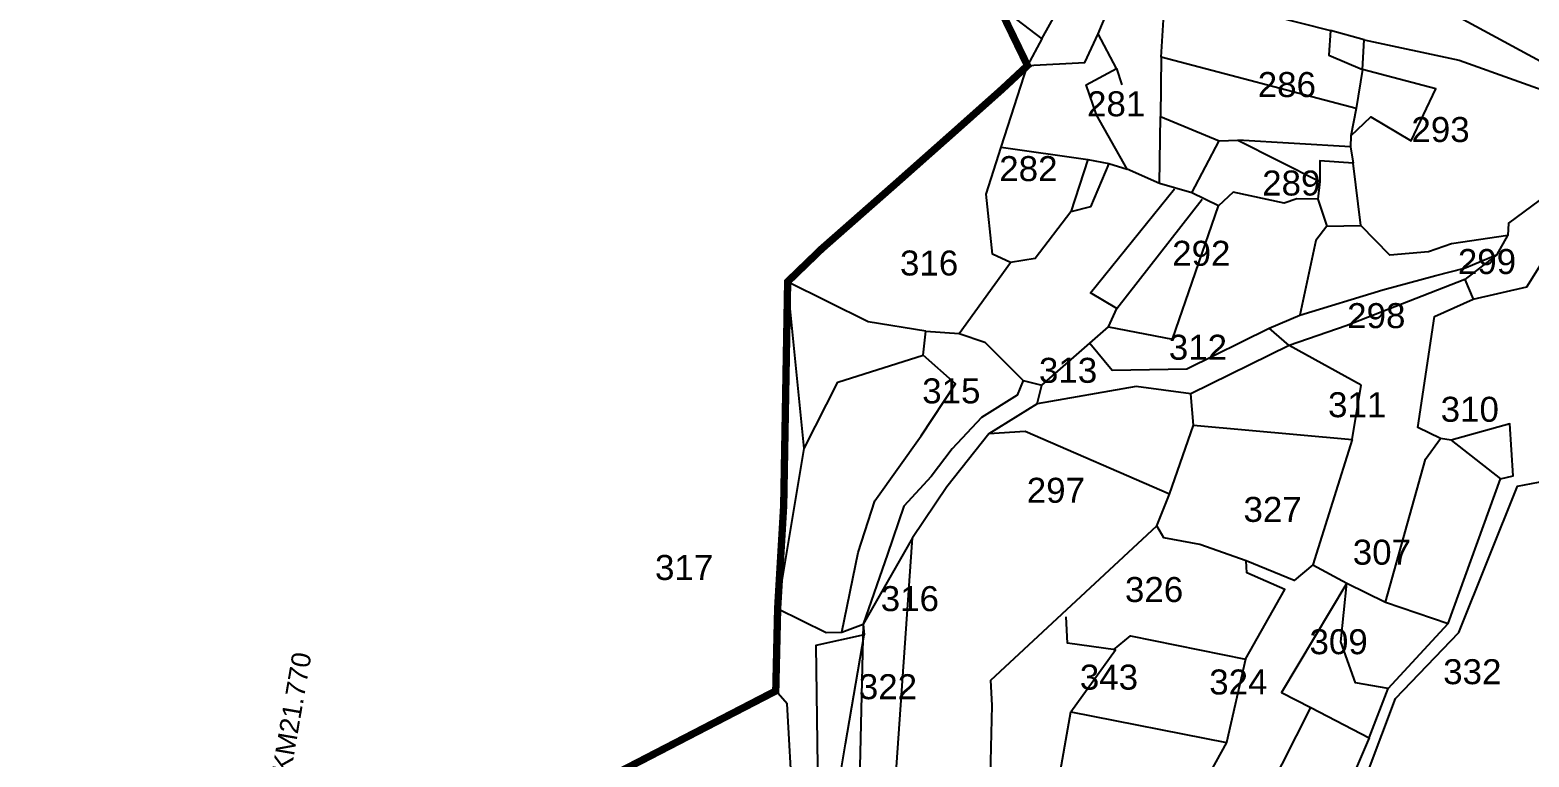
# Model space of a CAD drawing. Header units: inches. Extents: x 206944 to 214764, y 1611536 to 1620388.
# Drawn here: x 209710 to 210729, y 1615930 to 1616425 of the extents above; entities that cross this region are included whole.
import ezdxf
from ezdxf.enums import TextEntityAlignment as Align

# ---------------------------------------------------------------- set-up
doc = ezdxf.new("R2010")
doc.units = ezdxf.units.IN
doc.header["$LTSCALE"] = 15
doc.header["$MEASUREMENT"] = 0
for name, color, linetype in [('PLOT', 7, 'Continuous'), ('PLOT NO', 7, 'Continuous'), ('STRUCTURE', 5, 'Continuous'), ('VILLAGE BOUNDARY', 5, 'Continuous')]:
    doc.layers.add(name, color=color, linetype=linetype)
doc.styles.get("Standard").update_dxf_attribs({"font": 'arial.ttf'})

msp = doc.modelspace()

# ---------------------------------------------------------------- linework, layer by layer
at = {"layer": 'PLOT'}
for points in [[(210380.8, 1616432), (210397.9, 1616418.8), (210415.3, 1616450.3), (210456.1, 1616593.7), (210527.9, 1616827.7)], [(210617.2, 1616418.2), (210681.8, 1616404.3), (210763, 1616375.3), (210793.2, 1616373.7), (210884.5, 1616367.8), (210952.2, 1616362), (211028.1, 1616476.4)], [(210780.9, 1616397.9), (210742.6, 1616400.5), (210649.1, 1616451.2)], [(210388.2, 1616400.6), (210427.1, 1616402.6), (210436.3, 1616422.2), (210442.2, 1616436.2), (210481, 1616435.4), (210506.6, 1616435), (210553.8, 1616434.6), (210594.3, 1616424.5), (210593.2, 1616407.7), (210616, 1616397.9), (210611.7, 1616371.5), (210479, 1616406.3), (210481, 1616435.4)], [(210443.5, 1616333.9), (210456, 1616330.1), (210435.1, 1616367.1), (210428, 1616387.4), (210448.7, 1616398.6), (210436.3, 1616422.2)], [(210608.2, 1616352.7), (210621.7, 1616365.7), (210649.1, 1616349.4), (210665.9, 1616384.8), (210616, 1616397.9), (210617.2, 1616418.2), (210594.3, 1616424.5)], [(210397.9, 1616418.8), (210388.2, 1616400.6)], [(210341.8, 1616218.4), (210376.6, 1616266.6), (210364.3, 1616272.3), (210360.1, 1616313.1), (210370.4, 1616345), (210388.2, 1616400.6)], [(210479, 1616406.3), (210478.7, 1616365.9), (210518.5, 1616349.4), (210531.2, 1616349.8), (210587.1, 1616321.8), (210585.7, 1616309.7), (210571.3, 1616310), (210562.7, 1616307.1), (210528, 1616314.5), (210518.1, 1616305.2), (210500, 1616314), (210478, 1616320.3), (210478.7, 1616365.9)], [(210448.7, 1616398.6), (210452.3, 1616387.6)], [(210611.7, 1616371.5), (210608.2, 1616352.7), (210607.8, 1616345.3), (210609.7, 1616334.1), (210587, 1616335.9), (210587.1, 1616321.8)], [(210500, 1616314), (210518.5, 1616349.4)], [(210607.8, 1616345.3), (210531.2, 1616349.8)], [(210370.4, 1616345), (210429.2, 1616336.7), (210417.6, 1616301.2), (210393.5, 1616269.3), (210376.6, 1616266.6)], [(210812, 1616348), (210773.5, 1616336.5), (210715.4, 1616293.4), (210714.8, 1616285.1), (210676.6, 1616279.4), (210660.8, 1616273.8), (210634.5, 1616271.7), (210614.9, 1616291.7), (210609.7, 1616334.1)], [(210429.2, 1616336.7), (210443.5, 1616333.9), (210431, 1616304.4), (210417.6, 1616301.2)], [(210478, 1616320.3), (210456, 1616330.1)], [(210443.3, 1616222.9), (210448.9, 1616235.3), (210431.1, 1616246.1), (210488.2, 1616316.7)], [(210448.9, 1616235.3), (210507, 1616309.8)], [(210585.7, 1616309.7), (210591.8, 1616291.3), (210614.9, 1616291.7)], [(210430.5, 1616211.7), (210443.3, 1616222.9), (210486.8, 1616214.5), (210518.1, 1616305.2)], [(210676.4, 1616145.9), (210669.1, 1616147), (210653.7, 1616154.3), (210664.9, 1616229.8), (210691.2, 1616241.8), (210727.7, 1616250), (210739.5, 1616268.9), (210762.6, 1616301.3), (210799.1, 1616278.5), (210827.4, 1616273.2), (210815.9, 1616243.3), (210821.2, 1616233.7), (210826.3, 1616234.7), (210836.9, 1616224.2), (210844.4, 1616239.6), (210834.8, 1616252.1), (210838.4, 1616269.8), (210827.4, 1616273.2)], [(210591.8, 1616291.3), (210584.3, 1616281.5), (210573.3, 1616230.9), (210629.8, 1616248), (210666, 1616257.9), (210685.4, 1616262.9), (210707.7, 1616272), (210714.8, 1616285.1)], [(210707.7, 1616272), (210685.6, 1616255), (210691.2, 1616241.8)], [(210319.1, 1616219.9), (210279.9, 1616226.3), (210225.1, 1616253.6)], [(210236.4, 1616140.2), (210225.1, 1616253.6)], [(210685.6, 1616255), (210605, 1616223.5), (210566.2, 1616210.1)], [(210261.9, 1616015.2), (210273.1, 1616069.3), (210284.3, 1616104.5), (210315.9, 1616148.8), (210339.3, 1616184.2), (210317.2, 1616203.7), (210319.1, 1616219.9), (210341.8, 1616218.4), (210359.3, 1616212.4), (210385.3, 1616186.3), (210397.9, 1616183.3), (210430.5, 1616211.7), (210445.7, 1616193.5), (210496.6, 1616194.4), (210552.5, 1616222), (210573.3, 1616230.9)], [(210566.2, 1616210.1), (210552.5, 1616222)], [(210566.2, 1616210.1), (210499.3, 1616177.4), (210462.2, 1616182.3), (210394.8, 1616170.5), (210362, 1616150.2), (210333.3, 1616114), (210309.9, 1616079.3), (210276.5, 1616020.7)], [(210615.2, 1616183.3), (210566.2, 1616210.1)], [(210218.3, 1616031.4), (210236.4, 1616140.2), (210259.2, 1616185.3), (210317.2, 1616203.7)], [(210385.3, 1616186.3), (210381.1, 1616176.3), (210356.9, 1616161.2), (210337, 1616139.9), (210322.8, 1616121), (210304.2, 1616101), (210293.1, 1616068.2), (210276.5, 1616020.7), (210276.5, 1616020.7), (210273.7, 1615904.1)], [(210394.8, 1616170.5), (210397.9, 1616183.3)], [(210484.7, 1616109), (210501, 1616156), (210499.3, 1616177.4)], [(210501, 1616156), (210608.9, 1616146.3), (210615.2, 1616183.3)], [(210620.5, 1615943.4), (210633.4, 1615976.9), (210674.2, 1616021.1), (210709.8, 1616119.5), (210718.6, 1616121.6), (210716.2, 1616156.8), (210676.4, 1616145.9), (210709.8, 1616119.5)], [(210363.1, 1615917.7), (210364.1, 1615965.3), (210363.2, 1615982.5), (210476.2, 1616087.5), (210484.7, 1616109), (210386.6, 1616151.7), (210362, 1616150.2)], [(210608.9, 1616146.3), (210582.3, 1616061.1), (210569.5, 1616050.3), (210537, 1616063.7)], [(210582.3, 1616061.1), (210605.3, 1616048.5), (210631.6, 1616035.5), (210658.9, 1616132.9), (210669.1, 1616147)], [(210609.9, 1615848.5), (210610.6, 1615896), (210638.5, 1615970.1), (210681.5, 1616014.9), (210721.4, 1616114.6), (210754.7, 1616120.9), (210815.9, 1616109.2)], [(210536.4, 1615996.9), (210563.2, 1616044.2), (210537.3, 1616055.6), (210537, 1616063.7), (210505.4, 1616074.8), (210481, 1616079.3), (210476.2, 1616087.5)], [(210298.3, 1615910.4), (210309.9, 1616079.3)], [(210605.3, 1616048.5), (210560.9, 1615974.1), (210580.9, 1615963.9)], [(210633.4, 1615976.9), (210611.2, 1615980.7), (210601.4, 1616008.6), (210605.3, 1616048.5)], [(210631.6, 1616035.5), (210674.2, 1616021.1)], [(210218.3, 1616031.4), (210251.3, 1616015), (210261.9, 1616015.2), (210276.5, 1616020.7), (210277.1, 1616013.3)], [(210417.7, 1615960.9), (210448, 1616003.2), (210415.4, 1616007.8), (210414.5, 1616025.7)], [(210228.6, 1615898), (210239.2, 1615897.9), (210246.4, 1615897.3), (210257.4, 1615897.1), (210264.4, 1615939.3), (210277.1, 1616013.3), (210244.2, 1616006.1), (210245.4, 1615923.8), (210239.2, 1615897.9)], [(210446.8, 1616003.2), (210458.3, 1616012.8), (210536.4, 1615996.9), (210523.5, 1615940.1)], [(210136.1, 1615770.5), (210228.6, 1615898), (210224.8, 1615966.4), (210217, 1615975.2)], [(210408.5, 1615909.6), (210417.7, 1615960.9), (210523.5, 1615940.1), (210501.7, 1615900.6), (210541.8, 1615886.8), (210580.9, 1615963.9), (210620.5, 1615943.4), (210603.5, 1615903.7), (210597.3, 1615864), (210541.8, 1615886.8)]]:
    msp.add_lwpolyline(points, dxfattribs=at)
at = {"layer": 'VILLAGE BOUNDARY', "const_width": 5}
msp.add_lwpolyline([(209649.5, 1615591.6), (209725.9, 1615590.7), (209753.9, 1615608.4), (209790.6, 1615674.7), (209819.9, 1615726.5), (209859.4, 1615796), (209897.3, 1615764.4), (209986.6, 1615855.9), (209986.6, 1615855.9), (210217, 1615975.2), (210218.3, 1616031.4), (210222.4, 1616101.3), (210225.1, 1616253.6), (210248.2, 1616275.9), (210298.2, 1616319.9), (210338.7, 1616355.8), (210370.8, 1616384.4), (210388.2, 1616400.6), (210365.7, 1616447)], dxfattribs=at)

# ---------------------------------------------------------------- texts
at = {"layer": 'PLOT NO'}
for s, p in [('286', (210564.6, 1616387.7)), ('281', (210448.5, 1616374.6)), ('293', (210669.1, 1616357.1)), ('282', (210388.8, 1616330.5)), ('289', (210567.6, 1616320.7)), ('292', (210506.4, 1616272.9)), ('316', (210321.3, 1616266.3)), ('299', (210700.7, 1616267.3)), ('298', (210625.4, 1616230.5)), ('312', (210504.1, 1616209)), ('313', (210415.8, 1616193.3)), ('315', (210336.4, 1616179.3)), ('311', (210612.4, 1616169.9)), ('310', (210689, 1616166.8)), ('297', (210407.5, 1616111.7)), ('327', (210554.9, 1616098.7)), ('307', (210629.2, 1616069.6)), ('317', (210154.7, 1616059.2)), ('326', (210474.3, 1616044.2)), ('316', (210308.2, 1616038)), ('309', (210599.8, 1616008.7)), ('343', (210443.6, 1615984.6)), ('332', (210690.7, 1615988.3)), ('322', (210293.3, 1615978.1)), ('324', (210531.6, 1615981.3))]:
    msp.add_text(s, height=17, dxfattribs=at).set_placement(p, align=Align.MIDDLE_CENTER)
at = {"layer": 'STRUCTURE', "color": 5, "insert": (209855.8, 1615813.2, 4), "char_height": 13, "width": 72.591, "attachment_point": 1, "rotation": 80.1853, "bg_fill": 1, "box_fill_scale": 1.1, "bg_fill_color": 7, "bg_fill_true_color": 16777215, "bg_fill_transparency": 0}
msp.add_mtext('INLET(L/S)@KM21.770', dxfattribs=at)

doc.saveas('drawing.dxf')
